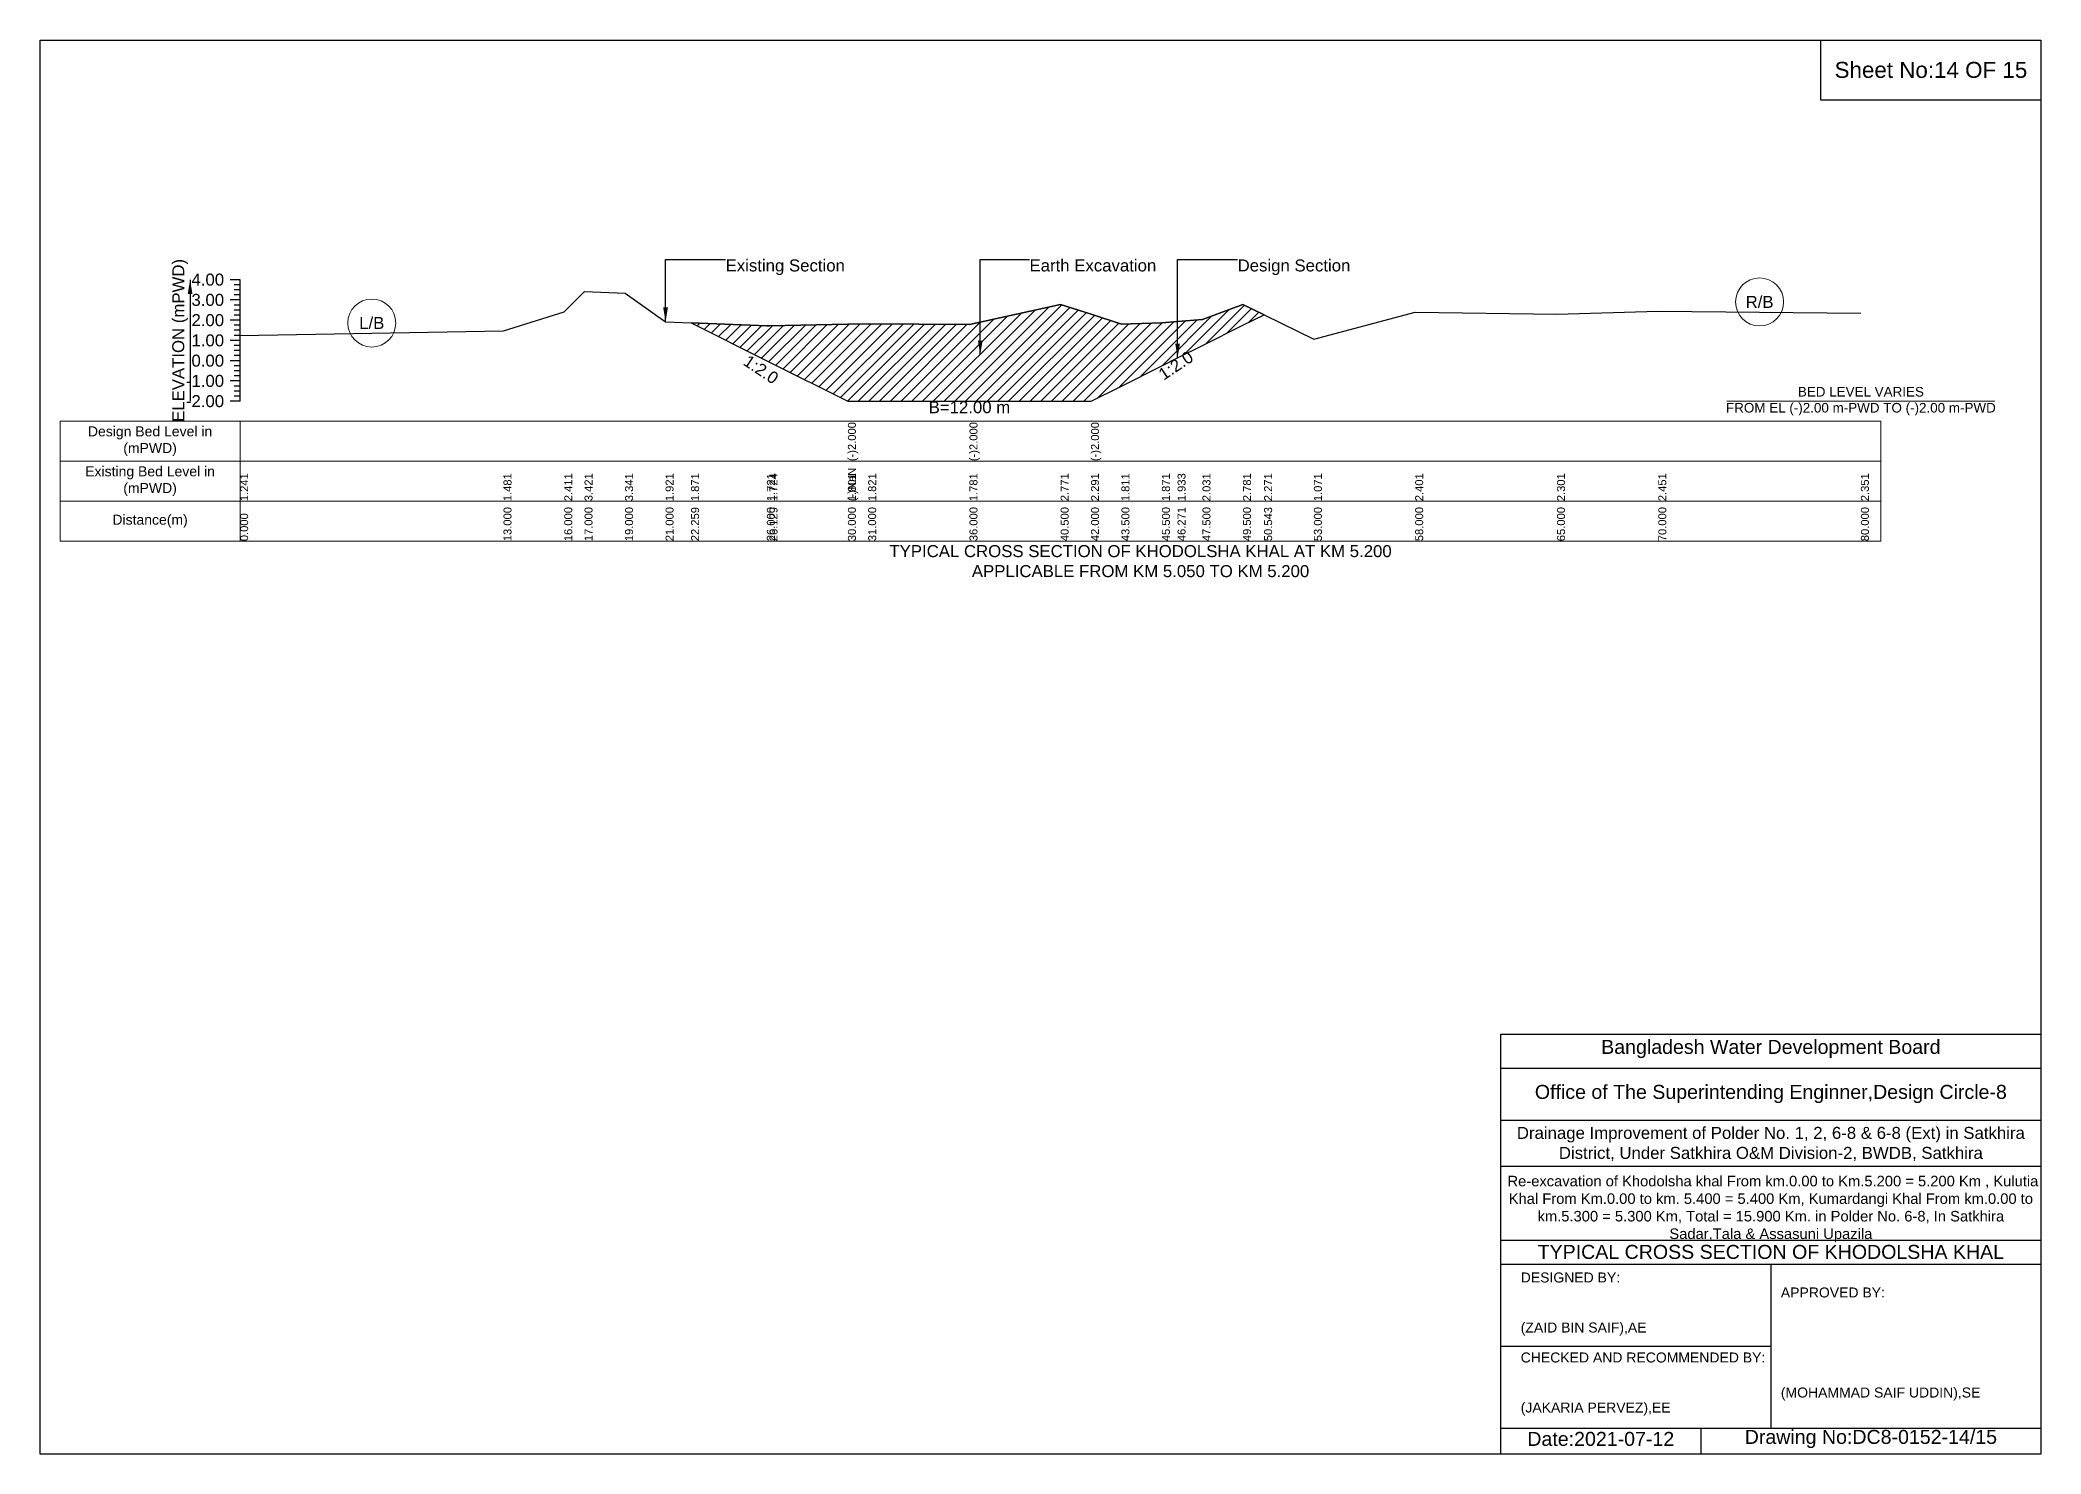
# Model space of a CAD drawing. Header units: inches. Extents: x 91000 to 568000, y -5656 to 0.
# Drawn here: x 230000 to 238000, y -5656 to 0 of the extents above; entities that cross this region are included whole.
import ezdxf

# ---------------------------------------------------------------- set-up
doc = ezdxf.new("R2010")
doc.units = ezdxf.units.IN
doc.header["$LTSCALE"] = 7
doc.header["$MEASUREMENT"] = 0
for name, color, linetype, lineweight in [('Cross section Data Border', 7, 'Continuous', 9), ('Cross Section Labels', 7, 'Continuous', 9), ('Existing_Bed_Level for Xsection', 7, 'Continuous', 25)]:
    doc.layers.add(name, color=color, linetype=linetype, lineweight=lineweight)
doc.styles.get("Standard").update_dxf_attribs({"font": 'arial.ttf'})
doc.dimstyles.get("Standard").update_dxf_attribs({"dimtxt": 0.18, "dimasz": 0.18, "dimexe": 0.18, "dimexo": 0.0625, "dimgap": 0.09, "dimtad": 0, "dimtih": 1, "dimtoh": 1, "dimdec": 4, "dimzin": 0, "dimdsep": 46, "dimtxsty": 'Standard', "dimcen": 0.09, "dimadec": 0, "dimazin": 0, "dimtfac": 1, "dimtdec": 4, "dimtofl": 0, "dimtmove": 0, "dimatfit": 3, "dimfxl": 1, "dimtolj": 1, "dimtzin": 0, "dimarcsym": 0})

msp = doc.modelspace()

# ---------------------------------------------------------------- hatches: boundary and pattern name
at = {"layer": 'Existing_Bed_Level for Xsection'}
h = msp.add_hatch(dxfattribs=at)
h.set_pattern_fill('ANSI31', color=256, scale=243, style=0)
h.paths.add_polyline_path([(232603, -1131.2), (232906, -1282.8), (232916.5, -1288), (233230, -1444.8), (233311, -1444.8), (233716, -1444.8), (234080.5, -1444.8), (234202, -1444.8), (234323.5, -1384), (234485.5, -1303), (234548, -1271.8), (234647.5, -1222), (234809.5, -1141), (234894, -1098.8), (234809.5, -1057.5), (234647.5, -1118.2), (234548, -1126.2), (234485.5, -1131.2), (234323.5, -1136.1), (234202, -1097.2), (234080.5, -1058.3), (233716, -1138.5), (233311, -1135.2), (233230, -1136.9), (232916.5, -1143.1), (232906, -1143.3)])

# ---------------------------------------------------------------- linework, layer by layer
for points in [[(230000, 0), (238000, 0), (238000, -5656), (230000, -5656)], [(237120, 0), (238000, 0), (238000, -240), (237120, -240)]]:
    msp.add_lwpolyline(points, close=True)
for points in [[(235840, -5656), (235840, -3976), (238000, -3976)], [(235840, -4112), (238000, -4112)], [(235840, -4320), (238000, -4320)], [(235840, -4504), (238000, -4504)], [(235840, -4800), (238000, -4800)], [(235840, -4896), (238000, -4896)], [(236920, -4896), (236920, -5552)], [(235840, -5224), (236920, -5224)], [(235840, -5552), (238000, -5552)], [(236640, -5552), (236640, -5656)]]:
    msp.add_lwpolyline(points)
at = {"layer": 'Cross section Data Border'}
msp.add_lwpolyline([(230080, -1524.8), (237360, -1524.8), (237360, -2004.8), (230080, -2004.8)], close=True, dxfattribs=at)
for points in [[(230800, -1524.8), (230800, -2004.8)], [(230080, -1684.8), (237360, -1684.8)], [(230080, -1844.8), (237360, -1844.8)]]:
    msp.add_lwpolyline(points, dxfattribs=at)
at = {"layer": 'Cross Section Labels'}
msp.add_lwpolyline([(236744.2, -1444.8), (237815.8, -1444.8)], dxfattribs=at)
for centre in [(236875, -1047.8), (231326.5, -1132)]:
    msp.add_circle(centre, 96, dxfattribs=at)
at = {"layer": 'Existing_Bed_Level for Xsection'}
for points in [[(230800, -958.8), (230760, -958.8)], [(230800, -1444.8), (230800, -1363.8), (230800, -1282.8), (230800, -1201.8), (230800, -1120.8), (230800, -1039.8), (230800, -958.8)], [(230800, -1039.8), (230760, -1039.8)], [(230800, -979), (230776, -979)], [(230800, -999.3), (230776, -999.3)], [(230800, -1019.5), (230776, -1019.5)], [(230800, -1182.2), (231853, -1162.8), (232096, -1087.5), (232177, -1005.6), (232339, -1012.1), (232501, -1127.2), (232603, -1131.2), (232906, -1143.3), (232916.5, -1143.1), (233230, -1136.9), (233230, -1136.9), (233311, -1135.2), (233716, -1138.5), (233716, -1138.5), (234080.5, -1058.3), (234202, -1097.2), (234202, -1097.2), (234323.5, -1136.1), (234485.5, -1131.2), (234548, -1126.2), (234647.5, -1118.2), (234809.5, -1057.5), (234894, -1098.8), (235093, -1196), (235498, -1088.3), (236065, -1096.4), (236470, -1084.2), (237280, -1092.3)], [(230800, -1060), (230776, -1060)], [(230800, -1080.3), (230776, -1080.3)], [(230800, -1100.5), (230776, -1100.5)], [(230800, -1120.8), (230760, -1120.8)], [(230800, -1141), (230776, -1141)], [(230800, -1161.3), (230776, -1161.3)], [(230800, -1181.5), (230776, -1181.5)], [(230800, -1201.8), (230760, -1201.8)], [(230800, -1222), (230776, -1222)], [(230800, -1242.3), (230776, -1242.3)], [(230800, -1262.5), (230776, -1262.5)], [(230800, -1282.8), (230760, -1282.8)], [(230800, -1303), (230776, -1303)], [(230800, -1323.3), (230776, -1323.3)], [(230800, -1343.5), (230776, -1343.5)], [(230800, -1363.8), (230760, -1363.8)], [(230800, -1384), (230776, -1384)], [(230800, -1404.3), (230776, -1404.3)], [(230800, -1424.5), (230776, -1424.5)], [(230800, -1444.8), (230760, -1444.8)]]:
    msp.add_lwpolyline(points, dxfattribs=at)
msp.add_lwpolyline([(232603, -1131.2), (232906, -1282.8), (232916.5, -1288), (233230, -1444.8), (233230, -1444.8), (233311, -1444.8), (233716, -1444.8), (233716, -1444.8), (234080.5, -1444.8), (234202, -1444.8), (234202, -1444.8), (234323.5, -1384), (234485.5, -1303), (234548, -1271.8), (234647.5, -1222), (234809.5, -1141), (234894, -1098.8), (234809.5, -1057.5), (234647.5, -1118.2), (234548, -1126.2), (234485.5, -1131.2), (234323.5, -1136.1), (234202, -1097.2), (234202, -1097.2), (234080.5, -1058.3), (233716, -1138.5), (233716, -1138.5), (233311, -1135.2), (233230, -1136.9), (233230, -1136.9), (232916.5, -1143.1), (232906, -1143.3)], close=True, dxfattribs=at)

# ---------------------------------------------------------------- texts
at = {"attachment_point": 5}
for s, insert, char_height in [('Sheet No:14 OF 15', (237560, -120), 64), ('Bangladesh Water Development Board', (236920, -4036), 56), ('Office of The Superintending Enginner,Design Circle-8', (236920, -4216), 56)]:
    msp.add_mtext(s, dxfattribs=dict(at, insert=insert, char_height=char_height))
for s, insert, char_height, width, attachment_point in [('Drainage Improvement of Polder No. 1, 2, 6-8 & 6-8 (Ext) in Satkhira District, Under Satkhira O&M Division-2, BWDB, Satkhira', (236920, -4416), 48, 2240, 5), (' Re-excavation of Khodolsha khal From km.0.00 to Km.5.200 = 5.200 Km , Kulutia Khal From Km.0.00 to km. 5.400 = 5.400 Km, Kumardangi Khal From km.0.00 to km.5.300 = 5.300 Km, Total = 15.900 Km. in Polder No. 6-8, In Satkhira Sadar,Tala & Assasuni Upazila', (236920, -4676), 42.1524, 2160, 5), ('TYPICAL CROSS SECTION OF KHODOLSHA KHAL', (236920, -4848), 56, 2240, 5), ('DESIGNED BY:^J^J^J(ZAID BIN SAIF),AE', (235920, -5056), 40, 1120, 4), ('APPROVED BY:^J^J^J^J^J^J(MOHAMMAD SAIF UDDIN),SE', (236960, -5216), 40, 1120, 4), ('CHECKED AND RECOMMENDED BY:^J^J^J(JAKARIA PERVEZ),EE', (235920, -5376), 40, 1120, 4), ('Date:2021-07-12', (236240, -5596), 56, 1120, 5), ('Drawing No:DC8-0152-14/15', (237320, -5596), 56, 1760, 5)]:
    msp.add_mtext(s, dxfattribs=dict(insert=insert, char_height=char_height, width=width, attachment_point=attachment_point))
at = {"layer": 'Cross section Data Border', "char_height": 40, "width": 640, "attachment_point": 5}
for s, insert in [('Design Bed Level in (mPWD)', (230440, -1604.8)), ('Existing Bed Level in (mPWD)', (230440, -1764.8)), ('Distance(m)', (230440, -1924.8))]:
    msp.add_mtext(s, dxfattribs=dict(at, insert=insert))
at = {"layer": 'Cross Section Labels'}
for s, insert, char_height, attachment_point in [('Existing Section', (232741, -877.8), 48, 1), ('Earth Excavation', (233956, -877.8), 48, 1), ('Design Section', (234788, -877.8), 48, 1), ('R/B', (236875, -1047.8), 48, 5), ('L/B', (231326.5, -1132), 48, 5), ('BED LEVEL VARIES ^JFROM EL (-)2.00 m-PWD TO (-)2.00 m-PWD', (237280, -1444.8), 38.4, 5), ('B=12.00 m', (233716, -1444.8), 48, 2), ('TYPICAL CROSS SECTION OF KHODOLSHA KHAL AT KM 5.200^JAPPLICABLE FROM KM 5.050 TO KM 5.200', (234400, -2084.8), 48, 5)]:
    msp.add_mtext(s, dxfattribs=dict(at, insert=insert, char_height=char_height, attachment_point=attachment_point))
at = {"layer": 'Cross Section Labels', "char_height": 48, "attachment_point": 2}
for insert, rotation in [((232896.2, -1298.1), 326.30993), ((234527.7, -1281.9), 33.69007)]:
    msp.add_mtext('1:2.0', dxfattribs=dict(at, insert=insert, rotation=rotation))
at = {"layer": 'Existing_Bed_Level for Xsection', "rotation": 90}
for s, insert, char_height, attachment_point in [('ELEVATION (mPWD)', (230560, -1201.8), 48, 5), ('(-)2.000', (233230, -1684.8), 32, 1), ('(-)2.000', (233716, -1684.8), 32, 1), ('(-)2.000', (234202, -1684.8), 32, 1), ('1.241', (230800, -1844.8), 32, 1), ('1.481', (231853, -1844.8), 32, 1), ('2.411', (232096, -1844.8), 32, 1), ('3.421', (232177, -1844.8), 32, 1), ('3.341', (232339, -1844.8), 32, 1), ('1.921', (232501, -1844.8), 32, 1), ('1.871', (232603, -1844.8), 32, 1), ('1.721', (232906, -1844.8), 32, 1), ('1.724', (232916.5, -1844.8), 32, 1), ('(-)NaN', (233230, -1844.8), 32, 1), ('(-)NaN', (233230, -1844.8), 32, 1), ('(-)NaN', (233230, -1844.8), 32, 1), ('1.801', (233230, -1844.8), 32, 1), ('1.801', (233230, -1844.8), 32, 1), ('1.821', (233311, -1844.8), 32, 1), ('1.781', (233716, -1844.8), 32, 1), ('1.781', (233716, -1844.8), 32, 1), ('2.771', (234080.5, -1844.8), 32, 1), ('2.291', (234202, -1844.8), 32, 1), ('2.291', (234202, -1844.8), 32, 1), ('1.811', (234323.5, -1844.8), 32, 1), ('1.871', (234485.5, -1844.8), 32, 1), ('1.933', (234548, -1844.8), 32, 1), ('2.031', (234647.5, -1844.8), 32, 1), ('2.781', (234809.5, -1844.8), 32, 1), ('2.271', (234894, -1844.8), 32, 1), ('1.071', (235093, -1844.8), 32, 1), ('2.401', (235498, -1844.8), 32, 1), ('2.301', (236065, -1844.8), 32, 1), ('2.451', (236470, -1844.8), 32, 1), ('2.351', (237280, -1844.8), 32, 1), ('0.000', (230800, -2004.8), 32, 1), ('13.000', (231853, -2004.8), 32, 1), ('16.000', (232096, -2004.8), 32, 1), ('17.000', (232177, -2004.8), 32, 1), ('19.000', (232339, -2004.8), 32, 1), ('21.000', (232501, -2004.8), 32, 1), ('22.259', (232603, -2004.8), 32, 1), ('26.000', (232906, -2004.8), 32, 1), ('26.129', (232916.5, -2004.8), 32, 1), ('30.000', (233230, -2004.8), 32, 1), ('30.000', (233230, -2004.8), 32, 1), ('30.000', (233230, -2004.8), 32, 1), ('31.000', (233311, -2004.8), 32, 1), ('36.000', (233716, -2004.8), 32, 1), ('36.000', (233716, -2004.8), 32, 1), ('36.000', (233716, -2004.8), 32, 1), ('40.500', (234080.5, -2004.8), 32, 1), ('42.000', (234202, -2004.8), 32, 1), ('42.000', (234202, -2004.8), 32, 1), ('42.000', (234202, -2004.8), 32, 1), ('43.500', (234323.5, -2004.8), 32, 1), ('45.500', (234485.5, -2004.8), 32, 1), ('46.271', (234548, -2004.8), 32, 1), ('47.500', (234647.5, -2004.8), 32, 1), ('49.500', (234809.5, -2004.8), 32, 1), ('50.543', (234894, -2004.8), 32, 1), ('53.000', (235093, -2004.8), 32, 1), ('58.000', (235498, -2004.8), 32, 1), ('65.000', (236065, -2004.8), 32, 1), ('70.000', (236470, -2004.8), 32, 1), ('80.000', (237280, -2004.8), 32, 1)]:
    msp.add_mtext(s, dxfattribs=dict(at, insert=insert, char_height=char_height, attachment_point=attachment_point))
at = {"layer": 'Existing_Bed_Level for Xsection', "char_height": 48, "attachment_point": 6}
for s, insert in [('4.00', (230736, -958.8)), ('3.00', (230736, -1039.8)), ('2.00', (230736, -1120.8)), ('1.00', (230736, -1201.8)), ('0.00', (230736, -1282.8)), ('-1.00', (230736, -1363.8)), ('-2.00', (230736, -1444.8))]:
    msp.add_mtext(s, dxfattribs=dict(at, insert=insert))

# ---------------------------------------------------------------- leaders
at = {"layer": 'Cross Section Labels', "annotation_type": 0, "has_hookline": 1, "hookline_direction": 0}
for points, text_width in [([(232501, -1127.2), (232501, -877.8), (232740.9, -877.8)], 467.2), ([(233759.1, -1259.7), (233759.1, -877.8), (233955.9, -877.8)], 497), ([(234548, -1271.8), (234548, -877.8), (234787.9, -877.8)], 441.2)]:
    msp.add_leader(points, dimstyle='Standard', override={"dimasz": 57.6}, dxfattribs=dict(at, text_width=text_width))
at = {"layer": 'Existing_Bed_Level for Xsection'}
msp.add_leader([(230600, -958.8), (230600, -1444.8)], dimstyle='Standard', override={"dimasz": 57.6}, dxfattribs=at)

doc.saveas('drawing.dxf')
